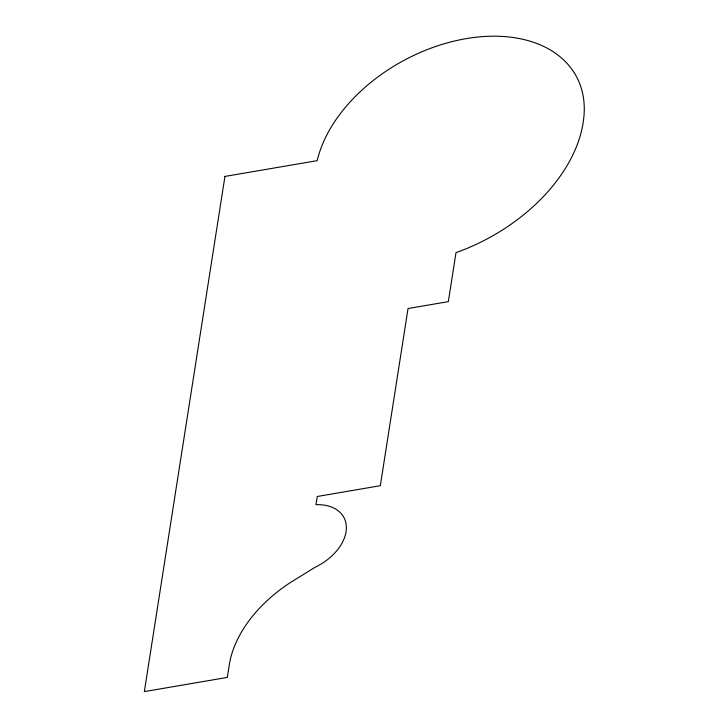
<?xml version="1.0" encoding="UTF-8"?>
<svg xmlns="http://www.w3.org/2000/svg" width="728" height="728" viewBox="0 0 728 728"><rect width="100%" height="100%" fill="white"/><g stroke="black" fill="none" stroke-linecap="round" stroke-linejoin="round"><path stroke-width="1.09" d="M224.943 176.422L144.344 691.6L227.336 677.413L229.111 666.056A120.702 80.298 -28.2 0 1 297.415 578.214L315.26 567.176A45.627 30.349 -28.2 0 0 346.373 527.982A45.627 30.349 -28.2 0 0 315.97 504.695L317.253 496.487L380.325 485.703L408.044 308.536L448.33 301.647L456.001 252.634A155.191 103.24 -28.2 0 0 583.656 118.855A143.98 95.778 -28.2 0 0 468.559 38.238A143.98 95.778 -28.2 0 0 317.19 160.651L224.943 176.422"/></g></svg>
